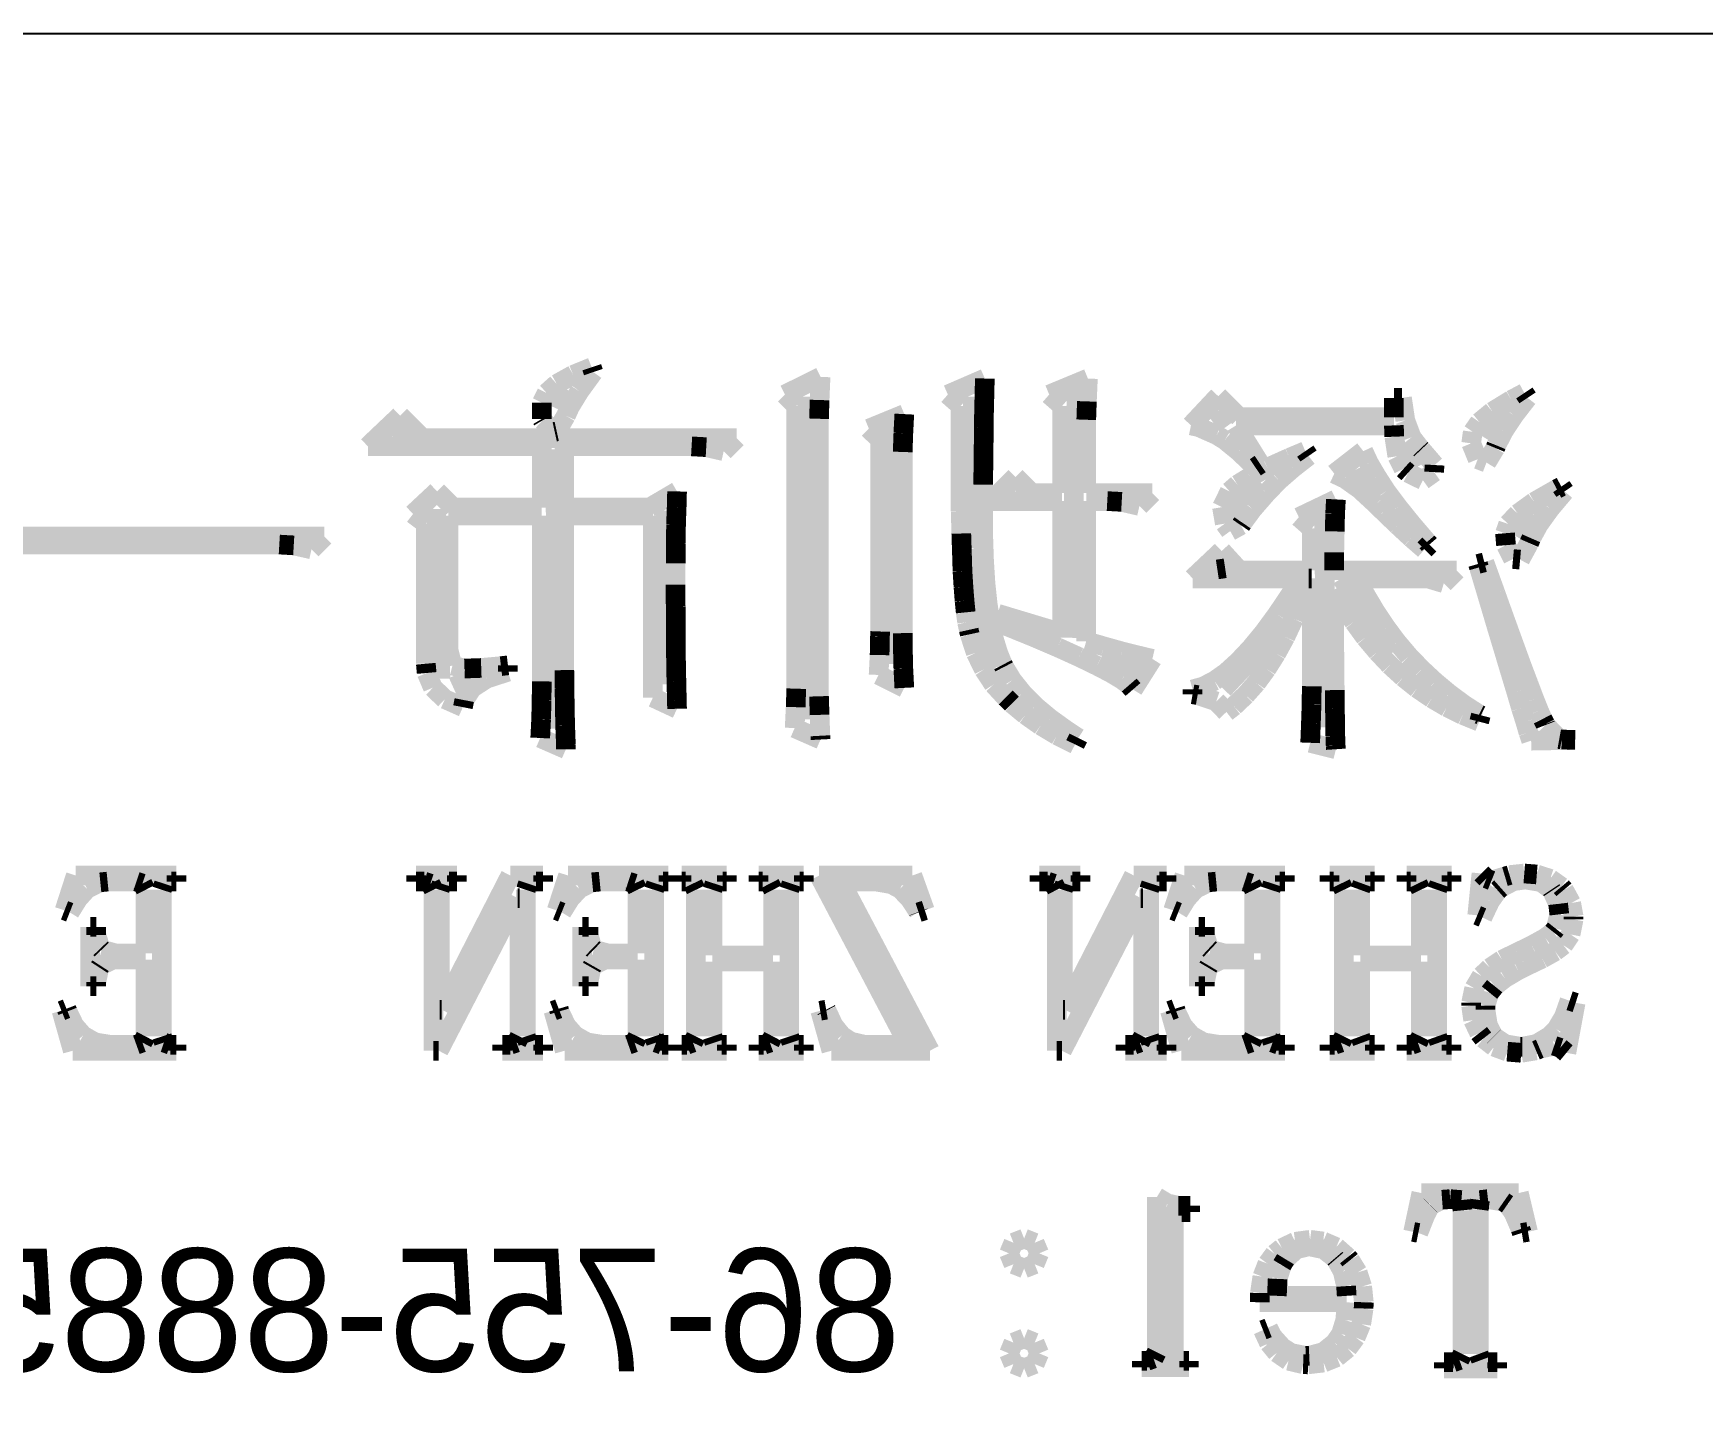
# Model space of a CAD drawing. Extents: x -61 to 349, y -42 to 245.
# Drawn here: x -34.65 to -26.01, y -33.81 to -26.69 of the extents above; entities that cross this region are included whole.
import ezdxf

# ---------------------------------------------------------------- set-up
doc = ezdxf.new("R2010")
doc.units = 0
doc.layers.add('BOARD_GEOMETRY_SILKSCREEN_B', color=1, linetype='CONTINUOUS')

msp = doc.modelspace()

# ---------------------------------------------------------------- linework, layer by layer
at = {"layer": 'BOARD_GEOMETRY_SILKSCREEN_B'}
msp.add_lwpolyline([(-56.11241, -26.68905), (0.197612, -26.68905), (0.197612, -37.189156)], dxfattribs=at)
at = {"layer": 'BOARD_GEOMETRY_SILKSCREEN_B', "const_width": 0.1016}
for points in [[(-31.759144, -28.415996), (-31.855156, -28.455112)], [(-31.822644, -28.539694), (-31.750762, -28.440888)], [(-31.750762, -28.440888), (-31.759144, -28.415996)], [(-31.940246, -28.502356), (-31.99257, -28.549092)], [(-31.855156, -28.455112), (-31.940246, -28.502356)], [(-31.886652, -28.532328), (-31.932372, -28.63342)], [(-30.575758, -28.465526), (-30.760162, -28.55722)], [(-30.580838, -28.585414), (-30.575758, -28.465526)], [(-29.726382, -28.474162), (-29.917644, -28.55722)], [(-29.72816, -28.55341), (-29.726382, -28.474162)], [(-29.193236, -28.474162), (-29.393388, -28.55722)], [(-29.19857, -28.592526), (-29.193236, -28.474162)], [(-31.99257, -28.549092), (-32.017462, -28.59913)], [(-32.017462, -28.59913), (-32.017462, -28.683458)], [(-31.892748, -28.666694), (-31.871666, -28.619958)], [(-31.871666, -28.619958), (-31.822644, -28.539694)], [(-30.760162, -28.55722), (-30.701488, -28.615894)], [(-30.701488, -28.615894), (-30.701488, -30.078426)], [(-30.64637, -28.568396), (-30.626558, -30.236414)], [(-30.583886, -28.682442), (-30.580838, -28.585414)], [(-29.917644, -28.55722), (-29.85135, -28.615894)], [(-29.85135, -28.615894), (-29.852366, -28.762706)], [(-29.78785, -28.568396), (-29.810456, -29.350208)], [(-29.730446, -28.637738), (-29.72816, -28.55341)], [(-29.393388, -28.55722), (-29.326586, -28.615894)], [(-29.326586, -28.615894), (-29.326586, -29.06649)], [(-29.251148, -28.541218), (-29.286454, -29.815028)], [(-29.201872, -28.687522), (-29.19857, -28.592526)], [(-28.518866, -28.565856), (-28.660344, -28.716732)], [(-28.410662, -28.674822), (-28.518866, -28.565856)], [(-27.61107, -28.574238), (-27.61107, -28.674822)], [(-27.56916, -28.574238), (-27.61107, -28.574238)], [(-27.551888, -28.690824), (-27.56916, -28.574238)], [(-27.003248, -28.584652), (-27.102054, -28.645104)], [(-26.936446, -28.549092), (-27.003248, -28.584652)], [(-26.989786, -28.664662), (-26.919682, -28.574238)], [(-26.919682, -28.574238), (-26.936446, -28.549092)], [(-32.750252, -28.666694), (-32.916876, -28.824936)], [(-32.633666, -28.783026), (-32.750252, -28.666694)], [(-32.017462, -28.683458), (-32.013144, -28.690824)], [(-32.013144, -28.690824), (-31.95066, -28.750006)], [(-31.940246, -28.74772), (-31.892748, -28.666694)], [(-30.583886, -30.117796), (-30.583886, -28.682442)], [(-30.142688, -28.658312), (-30.326076, -28.733496)], [(-30.147768, -28.757118), (-30.142688, -28.658312)], [(-29.731462, -28.72613), (-29.730446, -28.637738)], [(-29.201872, -29.06649), (-29.201872, -28.687522)], [(-28.523946, -28.644596), (-28.47086, -28.71851)], [(-27.61107, -28.674822), (-28.410662, -28.674822)], [(-27.519376, -28.7782), (-27.551888, -28.690824)], [(-27.168348, -28.699714), (-27.203146, -28.750006)], [(-27.102054, -28.645104), (-27.168348, -28.699714)], [(-27.061668, -28.667456), (-27.13355, -28.785312)], [(-27.043888, -28.746958), (-26.989786, -28.664662)], [(-32.69996, -28.770834), (-32.785558, -28.761436)], [(-31.00959, -28.783026), (-32.633666, -28.783026)], [(-31.95066, -28.750006), (-31.940246, -28.74772)], [(-31.076646, -28.849828), (-31.00959, -28.783026)], [(-30.326076, -28.733496), (-30.267656, -28.791662)], [(-30.267656, -28.791662), (-30.267656, -29.782516)], [(-30.221174, -28.732226), (-30.204156, -29.95041)], [(-30.15107, -28.854146), (-30.147768, -28.757118)], [(-29.852366, -28.762706), (-29.852366, -29.040328)], [(-29.732478, -28.819856), (-29.731462, -28.72613)], [(-28.660344, -28.716732), (-28.620974, -28.725114)], [(-28.620974, -28.725114), (-28.527248, -28.766516)], [(-28.527248, -28.766516), (-28.485338, -28.792424)], [(-28.485338, -28.792424), (-28.413456, -28.851098)], [(-28.427172, -28.716732), (-27.61107, -28.716732)], [(-28.302458, -28.91663), (-28.427172, -28.716732)], [(-27.61107, -28.716732), (-27.608784, -28.775152)], [(-27.608784, -28.775152), (-27.59329, -28.87599)], [(-27.473656, -28.837128), (-27.519376, -28.7782)], [(-27.203146, -28.750006), (-27.211274, -28.809442)], [(-27.080972, -28.819856), (-27.043888, -28.746958)], [(-32.916876, -28.824936), (-32.017462, -28.824936)], [(-32.017462, -28.824936), (-32.017462, -29.14142)], [(-31.952184, -28.84043), (-31.923736, -30.284928)], [(-31.900876, -29.14142), (-31.900876, -28.824936)], [(-31.900876, -28.824936), (-31.242762, -28.824936)], [(-31.242762, -28.824936), (-31.16707, -28.829254)], [(-31.16707, -28.829254), (-31.076646, -28.849828)], [(-30.15107, -29.791152), (-30.15107, -28.854146)], [(-29.733748, -28.918662), (-29.732478, -28.819856)], [(-28.413456, -28.851098), (-28.32735, -28.933394)], [(-28.069286, -28.849828), (-28.151074, -28.884118)], [(-28.132786, -28.937458), (-28.052268, -28.87472)], [(-28.052268, -28.87472), (-28.069286, -28.849828)], [(-27.769058, -28.849828), (-27.919172, -28.966414)], [(-27.739848, -28.912312), (-27.769058, -28.849828)], [(-27.59329, -28.87599), (-27.561286, -28.941522)], [(-27.54249, -28.808426), (-27.473148, -28.921456)], [(-27.469338, -28.8417), (-27.473656, -28.837128)], [(-27.400758, -28.92171), (-27.469338, -28.8417)], [(-27.211274, -28.809442), (-27.177746, -28.891738)], [(-27.13228, -28.90901), (-27.08656, -28.833318)], [(-27.08656, -28.833318), (-27.080972, -28.819856)], [(-29.734764, -29.022802), (-29.733748, -28.918662)], [(-28.264866, -28.935426), (-28.354274, -28.982162)], [(-28.32735, -28.933394), (-28.302458, -28.91663)], [(-28.151074, -28.884118), (-28.264866, -28.935426)], [(-28.205684, -29.000958), (-28.132786, -28.937458)], [(-27.919172, -28.966414), (-27.864054, -28.992322)], [(-27.793188, -28.937712), (-27.738578, -29.040328)], [(-27.699462, -28.981146), (-27.739848, -28.912312)], [(-27.561286, -28.941522), (-27.538172, -28.96235)], [(-27.538172, -28.96235), (-27.460956, -28.999942)], [(-27.460956, -28.999942), (-27.40279, -28.958286)], [(-27.40279, -28.958286), (-27.400758, -28.92171)], [(-27.177746, -28.891738), (-27.13228, -28.90901)], [(-29.852366, -29.040328), (-29.85135, -29.16301)], [(-29.734764, -29.283152), (-29.734764, -29.022802)], [(-29.567886, -28.982924), (-29.692854, -29.108146)], [(-29.484574, -29.06649), (-29.567886, -28.982924)], [(-28.42006, -29.022802), (-28.460446, -29.058108)], [(-28.308046, -29.003498), (-28.433776, -29.122116), (-28.456382, -29.18841)], [(-28.354274, -28.982162), (-28.42006, -29.022802)], [(-28.269184, -29.06649), (-28.205684, -29.000958)], [(-27.864054, -28.992322), (-27.787854, -29.046424)], [(-27.787854, -29.046424), (-27.702764, -29.12491)], [(-27.65044, -29.057092), (-27.699462, -28.981146)], [(-26.76906, -29.045662), (-26.885646, -29.11221)], [(-26.745184, -29.033216), (-26.76906, -29.045662)], [(-26.728166, -29.058108), (-26.745184, -29.033216)], [(-32.558736, -29.058108), (-32.68345, -29.174694)], [(-32.475678, -29.14142), (-32.558736, -29.058108)], [(-31.317946, -29.058108), (-31.459678, -29.14142)], [(-31.32328, -29.228796), (-31.319978, -29.139388)], [(-31.319978, -29.139388), (-31.317946, -29.058108)], [(-29.692854, -29.108146), (-29.326586, -29.108146)], [(-29.326586, -29.06649), (-29.484574, -29.06649)], [(-29.326586, -29.108146), (-29.326586, -29.791152)], [(-28.859988, -29.06649), (-29.201872, -29.06649)], [(-29.201872, -29.832808), (-29.201872, -29.108146)], [(-29.201872, -29.108146), (-29.09316, -29.108146)], [(-29.09316, -29.108146), (-29.018484, -29.11221)], [(-29.018484, -29.11221), (-28.92679, -29.133292)], [(-28.92679, -29.133292), (-28.859988, -29.06649)], [(-28.460446, -29.058108), (-28.50007, -29.139388)], [(-28.50007, -29.139388), (-28.485338, -29.224732)], [(-28.341574, -29.149802), (-28.269184, -29.06649)], [(-27.91079, -29.09951), (-28.10256, -29.191458)], [(-27.914854, -29.173424), (-27.91079, -29.09951)], [(-27.702764, -29.12491), (-27.664156, -29.16301)], [(-27.589988, -29.138118), (-27.65044, -29.057092)], [(-27.519376, -29.225748), (-27.589988, -29.138118)], [(-26.885646, -29.11221), (-26.969974, -29.173424)], [(-26.80335, -29.147516), (-26.728166, -29.058108)], [(-32.68345, -29.174694), (-32.617156, -29.224732)], [(-32.617156, -29.224732), (-32.617156, -29.949394)], [(-32.56407, -29.14904), (-32.541464, -30.027118)], [(-32.50057, -29.182822), (-32.017462, -29.182822)], [(-32.50057, -29.87421), (-32.50057, -29.182822)], [(-32.017462, -29.14142), (-32.475678, -29.14142)], [(-32.017462, -29.182822), (-32.017462, -30.040834)], [(-31.459678, -29.14142), (-31.900876, -29.14142)], [(-31.900876, -29.982414), (-31.900876, -29.182822)], [(-31.900876, -29.182822), (-31.44266, -29.182822)], [(-31.44266, -29.182822), (-31.44266, -30.124146)], [(-31.377382, -29.157422), (-31.374588, -30.055312)], [(-29.85135, -29.16301), (-29.848048, -29.275786)], [(-28.485338, -29.224732), (-28.457144, -29.26334)], [(-28.40228, -29.233114), (-28.393644, -29.220414)], [(-28.393644, -29.220414), (-28.341574, -29.149802)], [(-28.10256, -29.191458), (-28.035758, -29.249624)], [(-27.972258, -29.180536), (-27.960574, -30.277562)], [(-27.916886, -29.265118), (-27.914854, -29.173424)], [(-27.664156, -29.16301), (-27.591258, -29.233114)], [(-27.439366, -29.31922), (-27.519376, -29.225748)], [(-27.019758, -29.22651), (-27.036268, -29.274516)], [(-26.969974, -29.173424), (-27.019758, -29.22651)], [(-26.89098, -29.178758), (-26.960068, -29.301186)], [(-26.86177, -29.228796), (-26.80335, -29.147516)], [(-33.141666, -29.291026), (-34.782252, -29.291026)], [(-33.208468, -29.357828), (-33.141666, -29.291026)], [(-31.324042, -29.325316), (-31.32328, -29.228796)], [(-29.848048, -29.275786), (-29.844746, -29.37891)], [(-29.730446, -29.4132), (-29.734764, -29.283152)], [(-28.457144, -29.26334), (-28.40228, -29.233114)], [(-28.035758, -29.249624), (-28.035758, -29.466286)], [(-27.919172, -29.37256), (-27.916886, -29.265118)], [(-27.591258, -29.233114), (-27.520646, -29.298646)], [(-27.520646, -29.298646), (-27.452574, -29.357828)], [(-27.036268, -29.274516), (-27.031188, -29.336238)], [(-26.911554, -29.324808), (-26.900886, -29.300424)], [(-26.900886, -29.300424), (-26.86177, -29.228796)], [(-35.065462, -29.332936), (-33.374838, -29.332936)], [(-33.374838, -29.332936), (-33.300162, -29.337254)], [(-33.300162, -29.337254), (-33.208468, -29.357828)], [(-31.325058, -29.42971), (-31.324042, -29.325316)], [(-29.844746, -29.37891), (-29.841952, -29.47035)], [(-29.793946, -29.355796), (-29.671772, -29.956252)], [(-28.501848, -29.36621), (-28.651962, -29.507942)], [(-28.410662, -29.466286), (-28.501848, -29.36621)], [(-27.919172, -29.466286), (-27.919172, -29.37256)], [(-27.452574, -29.357828), (-27.427682, -29.332936)], [(-27.427682, -29.332936), (-27.439366, -29.31922)], [(-27.031188, -29.336238), (-26.994866, -29.407612)], [(-26.95829, -29.410914), (-26.911554, -29.324808)], [(-31.326074, -29.541216), (-31.325058, -29.42971)], [(-29.841952, -29.47035), (-29.836872, -29.55163)], [(-29.72308, -29.531818), (-29.730446, -29.4132)], [(-28.48356, -29.455618), (-28.523946, -29.461714)], [(-28.035758, -29.466286), (-28.410662, -29.466286)], [(-27.286458, -29.466286), (-27.919172, -29.466286)], [(-27.352752, -29.532834), (-27.286458, -29.466286)], [(-27.142948, -29.425138), (-27.175968, -29.43352)], [(-27.175968, -29.43352), (-27.170888, -29.4513)], [(-27.170888, -29.4513), (-27.124152, -29.608018)], [(-27.085544, -29.584396), (-27.142948, -29.425138)], [(-26.994866, -29.407612), (-26.95829, -29.410914)], [(-31.326074, -29.557726), (-31.326074, -29.541216)], [(-31.325058, -29.653738), (-31.326074, -29.557726)], [(-29.836872, -29.55163), (-29.831284, -29.623512)], [(-29.71165, -29.640022), (-29.72308, -29.531818)], [(-28.651962, -29.507942), (-28.094178, -29.507942)], [(-28.094178, -29.507942), (-28.142184, -29.584904)], [(-28.088844, -29.616146), (-28.052268, -29.507942)], [(-28.052268, -29.507942), (-28.035758, -29.507942)], [(-28.035758, -29.507942), (-28.035758, -30.065726)], [(-27.919172, -29.566108), (-27.872182, -29.648404)], [(-27.919172, -29.855414), (-27.919172, -29.566108)], [(-27.880564, -29.506926), (-27.63266, -29.901134)], [(-27.802586, -29.507942), (-27.436064, -29.507942)], [(-27.75585, -29.596334), (-27.802586, -29.507942)], [(-27.436064, -29.507942), (-27.352752, -29.532834)], [(-31.325058, -29.750512), (-31.325058, -29.653738)], [(-29.831284, -29.623512), (-29.825188, -29.68371)], [(-29.697172, -29.735526), (-29.71165, -29.640022)], [(-28.142184, -29.584904), (-28.214574, -29.693108)], [(-28.128468, -29.717238), (-28.088844, -29.616146)], [(-27.872182, -29.648404), (-27.817064, -29.733748)], [(-27.705558, -29.680662), (-27.75585, -29.596334)], [(-27.124152, -29.608018), (-27.08148, -29.752036)], [(-27.03449, -29.727144), (-27.085544, -29.584396)], [(-29.825188, -29.68371), (-29.818076, -29.73451)], [(-29.818076, -29.73451), (-29.80944, -29.774388)], [(-29.679646, -29.820108), (-29.697172, -29.735526)], [(-29.65958, -29.690822), (-29.667962, -29.732732)], [(-29.667962, -29.732732), (-29.62656, -29.749496)], [(-29.326586, -29.791152), (-29.65958, -29.690822)], [(-28.214574, -29.693108), (-28.284678, -29.788612)], [(-28.172156, -29.81071), (-28.128468, -29.717238)], [(-27.817064, -29.733748), (-27.758644, -29.814012)], [(-27.651456, -29.761942), (-27.705558, -29.680662)], [(-26.98877, -29.853128), (-27.03449, -29.727144)], [(-31.324042, -29.847286), (-31.325058, -29.750512)], [(-30.268672, -29.81071), (-30.27045, -29.904436)], [(-30.267656, -29.782516), (-30.268672, -29.81071)], [(-30.150054, -29.877512), (-30.15107, -29.791152)], [(-29.80944, -29.774388), (-29.80436, -29.797248)], [(-29.80436, -29.797248), (-29.773372, -29.893006)], [(-29.657548, -29.893006), (-29.679646, -29.820108)], [(-29.62656, -29.749496), (-29.478478, -29.809694)], [(-29.478478, -29.809694), (-29.349446, -29.864812)], [(-28.197048, -29.766006), (-28.492958, -30.079696)], [(-28.284678, -29.788612), (-28.351988, -29.870146)], [(-28.219146, -29.896816), (-28.172156, -29.81071)], [(-27.758644, -29.814012), (-27.69616, -29.887926)], [(-27.59456, -29.837888), (-27.651456, -29.761942)], [(-27.08148, -29.752036), (-27.042872, -29.880052)], [(-32.479488, -29.958792), (-32.50057, -29.87421)], [(-31.32328, -29.944822), (-31.324042, -29.847286)], [(-30.27045, -29.904436), (-30.275784, -30.00756)], [(-30.147768, -29.975302), (-30.150054, -29.877512)], [(-29.773372, -29.893006), (-29.731462, -29.979112)], [(-29.632656, -29.95422), (-29.657548, -29.893006)], [(-29.349446, -29.864812), (-29.238956, -29.91485)], [(-29.238956, -29.91485), (-29.146246, -29.959808)], [(-29.110178, -29.859732), (-29.201872, -29.832808)], [(-29.016452, -29.885894), (-29.110178, -29.859732)], [(-28.921456, -29.909516), (-29.016452, -29.885894)], [(-28.859988, -29.924248), (-28.921456, -29.909516)], [(-28.351988, -29.870146), (-28.416758, -29.938726)], [(-28.269184, -29.976318), (-28.219146, -29.896816)], [(-27.918156, -29.97835), (-27.919172, -29.855414)], [(-27.69616, -29.887926), (-27.631644, -29.956506)], [(-27.532838, -29.910786), (-27.59456, -29.837888)], [(-27.46756, -29.97835), (-27.532838, -29.910786)], [(-27.042872, -29.880052), (-27.008582, -29.994606)], [(-26.949146, -29.962348), (-26.98877, -29.853128)], [(-32.617156, -29.949394), (-32.612838, -29.997146)], [(-32.612838, -29.997146), (-32.58058, -30.073092)], [(-32.417258, -29.974286), (-32.479488, -29.958792)], [(-32.330644, -29.971238), (-32.417258, -29.974286)], [(-32.228536, -29.96184), (-32.330644, -29.971238)], [(-32.30245, -30.026356), (-32.192468, -29.990796)], [(-32.192468, -29.957522), (-32.228536, -29.96184)], [(-32.192468, -29.990796), (-32.192468, -29.957522)], [(-31.89986, -30.075124), (-31.900876, -29.982414)], [(-31.321248, -30.042612), (-31.32328, -29.944822)], [(-30.142688, -30.074108), (-30.147768, -29.975302)], [(-29.731462, -29.979112), (-29.680662, -30.056328)], [(-29.62656, -29.965904), (-29.632656, -29.95422)], [(-29.58465, -30.034738), (-29.62656, -29.965904)], [(-29.146246, -29.959808), (-29.072586, -29.998162)], [(-28.94457, -29.985716), (-29.125672, -29.91993)], [(-29.072586, -29.998162), (-29.017468, -30.031436)], [(-28.960064, -30.08249), (-28.859988, -29.924248)], [(-28.478988, -29.995114), (-28.53944, -30.037786)], [(-28.416758, -29.938726), (-28.478988, -29.995114)], [(-28.321762, -30.0482), (-28.269184, -29.976318)], [(-27.916886, -30.085792), (-27.918156, -29.97835)], [(-27.631644, -29.956506), (-27.563064, -30.01899)], [(-27.398472, -30.042612), (-27.46756, -29.97835)], [(-27.008582, -29.994606), (-26.978356, -30.094428)], [(-26.91384, -30.055058), (-26.949146, -29.962348)], [(-32.58058, -30.073092), (-32.51835, -30.132528)], [(-32.363156, -30.018736), (-32.476186, -30.06979)], [(-32.418274, -30.137608), (-32.377888, -30.075124)], [(-32.377888, -30.075124), (-32.30245, -30.026356)], [(-32.017462, -30.040834), (-32.018478, -30.138624)], [(-31.89859, -30.170628), (-31.89986, -30.075124)], [(-31.318962, -30.14091), (-31.321248, -30.042612)], [(-30.701488, -30.078426), (-30.704536, -30.17393)], [(-30.275784, -30.00756), (-30.142688, -30.074108)], [(-29.680662, -30.056328), (-29.618178, -30.124146)], [(-29.531564, -30.101286), (-29.58465, -30.034738)], [(-29.017468, -30.031436), (-28.979876, -30.05963)], [(-28.979876, -30.05963), (-28.960064, -30.08249)], [(-28.596844, -30.066996), (-28.651962, -30.08249)], [(-28.651962, -30.08249), (-28.651962, -30.107128)], [(-28.53944, -30.037786), (-28.596844, -30.066996)], [(-28.37815, -30.1117), (-28.321762, -30.0482)], [(-28.035758, -30.065726), (-28.036774, -30.159706)], [(-27.91587, -30.17901), (-27.916886, -30.085792)], [(-27.563064, -30.01899), (-27.491182, -30.076394)], [(-27.491182, -30.076394), (-27.415236, -30.12821)], [(-27.325574, -30.103318), (-27.398472, -30.042612)], [(-26.884884, -30.13202), (-26.91384, -30.055058)], [(-32.51835, -30.132528), (-32.425386, -30.17393)], [(-32.425386, -30.17393), (-32.418274, -30.137608)], [(-32.018478, -30.138624), (-32.020764, -30.235652)], [(-31.896558, -30.269942), (-31.89859, -30.170628)], [(-31.44266, -30.124146), (-31.317946, -30.182312)], [(-31.317946, -30.182312), (-31.318962, -30.14091)], [(-30.704536, -30.17393), (-30.70987, -30.282388)], [(-30.580838, -30.213808), (-30.583886, -30.117796)], [(-29.618178, -30.124146), (-29.586682, -30.155388)], [(-29.586682, -30.155388), (-29.51607, -30.213808)], [(-29.466286, -30.167834), (-29.531564, -30.101286)], [(-29.38907, -30.23235), (-29.466286, -30.167834)], [(-28.651962, -30.107128), (-28.626054, -30.1117)], [(-28.626054, -30.1117), (-28.52928, -30.143958)], [(-28.52928, -30.143958), (-28.476956, -30.198822)], [(-28.476956, -30.198822), (-28.438348, -30.16885)], [(-28.438348, -30.16885), (-28.37815, -30.1117)], [(-28.036774, -30.159706), (-28.040076, -30.257496)], [(-27.415236, -30.12821), (-27.337258, -30.17393)], [(-27.337258, -30.17393), (-27.254962, -30.214316)], [(-27.249882, -30.159706), (-27.325574, -30.103318)], [(-27.169872, -30.211522), (-27.249882, -30.159706)], [(-26.978356, -30.094428), (-26.953464, -30.179518)], [(-26.860754, -30.192218), (-26.884884, -30.13202)], [(-32.020764, -30.235652), (-32.02559, -30.333442)], [(-30.576774, -30.322012), (-30.580838, -30.213808)], [(-29.51607, -30.213808), (-29.437838, -30.268926)], [(-29.300678, -30.29585), (-29.38907, -30.23235)], [(-28.040076, -30.257496), (-28.043886, -30.358334)], [(-27.914854, -30.258512), (-27.91587, -30.17901)], [(-27.913838, -30.323028), (-27.914854, -30.258512)], [(-27.254962, -30.214316), (-27.169872, -30.249114)], [(-27.161236, -30.21584), (-27.169872, -30.211522)], [(-27.169872, -30.249114), (-27.161236, -30.21584)], [(-26.953464, -30.179518), (-26.931366, -30.249622)], [(-26.931366, -30.249622), (-26.914856, -30.30601)], [(-26.841958, -30.235144), (-26.860754, -30.192218)], [(-26.828242, -30.261814), (-26.841958, -30.235144)], [(-26.826464, -30.266386), (-26.828242, -30.261814)], [(-32.02559, -30.333442), (-31.892748, -30.391608)], [(-31.892748, -30.370526), (-31.896558, -30.269942)], [(-30.70987, -30.282388), (-30.575758, -30.341316)], [(-30.575758, -30.341316), (-30.576774, -30.322012)], [(-29.437838, -30.268926), (-29.352748, -30.319726)], [(-29.352748, -30.319726), (-29.259784, -30.366716)], [(-29.243274, -30.333442), (-29.300678, -30.29585)], [(-29.259784, -30.366716), (-29.243274, -30.333442)], [(-27.91206, -30.372812), (-27.913838, -30.323028)], [(-26.914856, -30.30601), (-26.90114, -30.347412)], [(-26.90114, -30.347412), (-26.673556, -30.343348)], [(-26.755852, -30.33903), (-26.826464, -30.266386)], [(-26.743152, -30.341316), (-26.755852, -30.33903)], [(-26.673556, -30.343348), (-26.743152, -30.341316)], [(-31.892748, -30.391608), (-31.892748, -30.370526)], [(-28.043886, -30.358334), (-27.91079, -30.391608)], [(-27.91079, -30.391608), (-27.91206, -30.372812)], [(-27.158188, -31.034228), (-27.180032, -31.250636)], [(-27.13228, -31.060136), (-27.158188, -31.034228)], [(-26.9367, -31.034228), (-27.012646, -31.04261)], [(-26.87193, -31.039308), (-26.9367, -31.034228)], [(-26.802334, -31.061914), (-26.87193, -31.039308)], [(-34.427414, -31.044642), (-34.48558, -31.224728)], [(-33.907222, -31.044642), (-34.427414, -31.044642)], [(-34.415222, -31.16453), (-34.368994, -31.113222)], [(-34.368994, -31.113222), (-34.300414, -31.079948)], [(-34.300414, -31.079948), (-34.262822, -31.076138)], [(-34.262822, -31.076138), (-34.113978, -31.076138)], [(-34.113978, -31.076138), (-34.082736, -31.086552)], [(-34.082736, -31.086552), (-34.066226, -31.118556)], [(-34.066226, -31.118556), (-34.066226, -31.44774)], [(-33.981898, -31.118556), (-33.971484, -31.086552)], [(-33.981898, -31.877254), (-33.981898, -31.118556)], [(-33.971484, -31.086552), (-33.933892, -31.076138)], [(-33.933892, -31.076138), (-33.907222, -31.076138)], [(-33.907222, -31.076138), (-33.907222, -31.044642)], [(-32.45612, -31.044642), (-32.667194, -31.044642)], [(-32.667194, -31.044642), (-32.667194, -31.076138)], [(-32.667194, -31.076138), (-32.625538, -31.076138)], [(-32.625538, -31.076138), (-32.59328, -31.086552)], [(-32.59328, -31.086552), (-32.577532, -31.118556)], [(-32.577532, -31.118556), (-32.577532, -31.950914)], [(-32.545528, -31.118556), (-32.535114, -31.086552)], [(-32.545528, -31.738824), (-32.545528, -31.118556)], [(-32.180022, -31.044642), (-32.535114, -31.738824)], [(-32.535114, -31.086552), (-32.497522, -31.076138)], [(-32.497522, -31.076138), (-32.45612, -31.076138)], [(-32.45612, -31.076138), (-32.45612, -31.044642)], [(-32.010604, -31.044642), (-32.180022, -31.044642)], [(-32.100012, -31.118556), (-32.089344, -31.086552)], [(-32.100012, -31.877254), (-32.100012, -31.118556)], [(-32.089344, -31.086552), (-32.046926, -31.076138)], [(-32.046926, -31.076138), (-32.010604, -31.076138)], [(-32.010604, -31.076138), (-32.010604, -31.044642)], [(-31.88208, -31.044642), (-31.9405, -31.224728)], [(-31.362904, -31.044642), (-31.88208, -31.044642)], [(-31.870904, -31.16453), (-31.823914, -31.113222)], [(-31.823914, -31.113222), (-31.756604, -31.079948)], [(-31.756604, -31.079948), (-31.717742, -31.076138)], [(-31.717742, -31.076138), (-31.569914, -31.076138)], [(-31.569914, -31.076138), (-31.53791, -31.086552)], [(-31.53791, -31.086552), (-31.522416, -31.118556)], [(-31.522416, -31.118556), (-31.522416, -31.44774)], [(-31.436818, -31.118556), (-31.426404, -31.086552)], [(-31.436818, -31.877254), (-31.436818, -31.118556)], [(-31.426404, -31.086552), (-31.389828, -31.076138)], [(-31.389828, -31.076138), (-31.362904, -31.076138)], [(-31.362904, -31.076138), (-31.362904, -31.044642)], [(-31.060898, -31.044642), (-31.294324, -31.044642)], [(-31.294324, -31.044642), (-31.294324, -31.076138)], [(-31.294324, -31.076138), (-31.273242, -31.076138)], [(-31.273242, -31.076138), (-31.235904, -31.086552)], [(-31.235904, -31.086552), (-31.22041, -31.118556)], [(-31.22041, -31.118556), (-31.22041, -31.877254)], [(-31.134812, -31.118556), (-31.124398, -31.086552)], [(-31.134812, -31.458154), (-31.134812, -31.118556)], [(-31.124398, -31.086552), (-31.081726, -31.076138)], [(-31.081726, -31.076138), (-31.060898, -31.076138)], [(-31.060898, -31.076138), (-31.060898, -31.044642)], [(-30.896306, -31.044642), (-30.896306, -31.076138)], [(-30.663134, -31.044642), (-30.896306, -31.044642)], [(-30.896306, -31.076138), (-30.874716, -31.076138)], [(-30.874716, -31.076138), (-30.83814, -31.086552)], [(-30.83814, -31.086552), (-30.82163, -31.118556)], [(-30.82163, -31.118556), (-30.82163, -31.458154)], [(-30.737302, -31.118556), (-30.726634, -31.086552)], [(-30.737302, -31.877254), (-30.737302, -31.118556)], [(-30.726634, -31.086552), (-30.684216, -31.076138)], [(-30.684216, -31.076138), (-30.663134, -31.076138)], [(-30.663134, -31.076138), (-30.663134, -31.044642)], [(-30.101032, -31.044642), (-30.583124, -31.044642)], [(-30.583124, -31.044642), (-30.122114, -31.919926)], [(-30.471618, -31.076138), (-30.286706, -31.076138)], [(-30.010608, -31.950914), (-30.471618, -31.076138)], [(-30.286706, -31.076138), (-30.210506, -31.089346)], [(-30.210506, -31.089346), (-30.164532, -31.113222)], [(-30.164532, -31.113222), (-30.114748, -31.16453)], [(-30.036516, -31.224728), (-30.101032, -31.044642)], [(-29.444188, -31.044642), (-29.444188, -31.076138)], [(-29.231844, -31.044642), (-29.444188, -31.044642)], [(-29.444188, -31.076138), (-29.401516, -31.076138)], [(-29.401516, -31.076138), (-29.370528, -31.086552)], [(-29.370528, -31.086552), (-29.354018, -31.118556)], [(-29.354018, -31.118556), (-29.354018, -31.950914)], [(-29.322522, -31.118556), (-29.312108, -31.086552)], [(-29.322522, -31.738824), (-29.322522, -31.118556)], [(-28.956, -31.044642), (-29.312108, -31.738824)], [(-29.312108, -31.086552), (-29.274516, -31.076138)], [(-29.274516, -31.076138), (-29.231844, -31.076138)], [(-29.231844, -31.076138), (-29.231844, -31.044642)], [(-28.786328, -31.044642), (-28.956, -31.044642)], [(-28.877006, -31.118556), (-28.866592, -31.086552)], [(-28.877006, -31.877254), (-28.877006, -31.118556)], [(-28.866592, -31.086552), (-28.82392, -31.076138)], [(-28.82392, -31.076138), (-28.786328, -31.076138)], [(-28.786328, -31.076138), (-28.786328, -31.044642)], [(-28.694126, -31.044642), (-28.752546, -31.224728)], [(-28.174696, -31.044642), (-28.694126, -31.044642)], [(-28.682696, -31.16453), (-28.636214, -31.113222)], [(-28.636214, -31.113222), (-28.568396, -31.079948)], [(-28.568396, -31.079948), (-28.529788, -31.076138)], [(-28.529788, -31.076138), (-28.382214, -31.076138)], [(-28.382214, -31.076138), (-28.349702, -31.086552)], [(-28.349702, -31.086552), (-28.334208, -31.118556)], [(-28.334208, -31.118556), (-28.334208, -31.44774)], [(-28.24861, -31.118556), (-28.238196, -31.086552)], [(-28.24861, -31.877254), (-28.24861, -31.118556)], [(-28.238196, -31.086552), (-28.202128, -31.076138)], [(-28.202128, -31.076138), (-28.174696, -31.076138)], [(-28.174696, -31.076138), (-28.174696, -31.044642)], [(-27.943302, -31.044642), (-27.943302, -31.076138)], [(-27.71013, -31.044642), (-27.943302, -31.044642)], [(-27.943302, -31.076138), (-27.922728, -31.076138)], [(-27.922728, -31.076138), (-27.884882, -31.086552)], [(-27.884882, -31.086552), (-27.869388, -31.118556)], [(-27.869388, -31.118556), (-27.869388, -31.877254)], [(-27.785314, -31.118556), (-27.77363, -31.086552)], [(-27.785314, -31.458154), (-27.785314, -31.118556)], [(-27.77363, -31.086552), (-27.732228, -31.076138)], [(-27.732228, -31.076138), (-27.71013, -31.076138)], [(-27.71013, -31.076138), (-27.71013, -31.044642)], [(-27.545538, -31.044642), (-27.545538, -31.076138)], [(-27.31262, -31.044642), (-27.545538, -31.044642)], [(-27.545538, -31.076138), (-27.52471, -31.076138)], [(-27.52471, -31.076138), (-27.487118, -31.086552)], [(-27.487118, -31.086552), (-27.471624, -31.118556)], [(-27.471624, -31.118556), (-27.471624, -31.458154)], [(-27.387296, -31.118556), (-27.37612, -31.086552)], [(-27.387296, -31.877254), (-27.387296, -31.118556)], [(-27.37612, -31.086552), (-27.33421, -31.076138)], [(-27.33421, -31.076138), (-27.31262, -31.076138)], [(-27.31262, -31.076138), (-27.31262, -31.044642)], [(-27.106118, -31.07055), (-27.13228, -31.060136)], [(-27.113484, -31.177738), (-27.074114, -31.121858)], [(-27.036522, -31.049722), (-27.106118, -31.07055)], [(-27.074114, -31.121858), (-27.05862, -31.108142)], [(-27.05862, -31.108142), (-26.992834, -31.073852)], [(-27.012646, -31.04261), (-27.036522, -31.049722)], [(-26.992834, -31.073852), (-26.930604, -31.065216)], [(-26.930604, -31.065216), (-26.849324, -31.078932)], [(-26.849324, -31.078932), (-26.797, -31.11754)], [(-26.74493, -31.102808), (-26.802334, -31.061914)], [(-26.797, -31.11754), (-26.792936, -31.123636)], [(-26.792936, -31.123636), (-26.761694, -31.191454)], [(-26.731722, -31.118556), (-26.74493, -31.102808)], [(-26.69413, -31.187136), (-26.731722, -31.118556)], [(-34.45891, -31.235142), (-34.415222, -31.16453)], [(-32.550608, -31.950914), (-32.14243, -31.161228)], [(-32.14243, -31.161228), (-32.132016, -31.161228)], [(-32.132016, -31.161228), (-32.132016, -31.877254)], [(-31.914592, -31.235142), (-31.870904, -31.16453)], [(-30.114748, -31.16453), (-30.06979, -31.23311)], [(-29.327602, -31.950914), (-28.919678, -31.161228)], [(-28.919678, -31.161228), (-28.908248, -31.161228)], [(-28.908248, -31.161228), (-28.908248, -31.877254)], [(-28.726384, -31.235142), (-28.682696, -31.16453)], [(-27.153108, -31.261812), (-27.113484, -31.177738)], [(-26.761694, -31.191454), (-26.755344, -31.245556)], [(-26.68143, -31.25724), (-26.69413, -31.187136)], [(-34.48558, -31.224728), (-34.45891, -31.235142)], [(-31.9405, -31.224728), (-31.914592, -31.235142)], [(-30.06979, -31.23311), (-30.069028, -31.235142)], [(-30.069028, -31.235142), (-30.036516, -31.224728)], [(-28.752546, -31.224728), (-28.726384, -31.235142)], [(-27.180032, -31.250636), (-27.153108, -31.261812)], [(-26.755344, -31.245556), (-26.77414, -31.319216)], [(-26.697178, -31.349442), (-26.68143, -31.27121)], [(-26.68143, -31.27121), (-26.68143, -31.25724)], [(-34.321242, -31.310326), (-34.352484, -31.310326)], [(-34.352484, -31.310326), (-34.352484, -31.617158)], [(-34.321242, -31.351728), (-34.321242, -31.310326)], [(-34.299398, -31.421324), (-34.321242, -31.351728)], [(-31.775908, -31.310326), (-31.80842, -31.310326)], [(-31.80842, -31.310326), (-31.80842, -31.617158)], [(-31.775908, -31.351728), (-31.775908, -31.310326)], [(-31.75508, -31.421324), (-31.775908, -31.351728)], [(-28.588208, -31.310326), (-28.620212, -31.310326)], [(-28.620212, -31.310326), (-28.620212, -31.617158)], [(-28.588208, -31.351728), (-28.588208, -31.310326)], [(-28.567126, -31.421324), (-28.588208, -31.351728)], [(-26.828242, -31.367222), (-26.898092, -31.40583)], [(-26.787602, -31.336234), (-26.828242, -31.367222)], [(-26.77414, -31.319216), (-26.787602, -31.336234)], [(-26.734516, -31.404814), (-26.697178, -31.349442)], [(-34.293048, -31.427928), (-34.299398, -31.421324)], [(-34.220404, -31.44774), (-34.293048, -31.427928)], [(-34.066226, -31.44774), (-34.220404, -31.44774)], [(-31.748222, -31.427928), (-31.75508, -31.421324)], [(-31.676086, -31.44774), (-31.748222, -31.427928)], [(-31.522416, -31.44774), (-31.676086, -31.44774)], [(-30.82163, -31.458154), (-31.134812, -31.458154)], [(-28.560014, -31.427928), (-28.567126, -31.421324)], [(-28.488132, -31.44774), (-28.560014, -31.427928)], [(-28.334208, -31.44774), (-28.488132, -31.44774)], [(-27.471624, -31.458154), (-27.785314, -31.458154)], [(-26.973022, -31.442152), (-27.052016, -31.48076)], [(-26.898092, -31.40583), (-26.973022, -31.442152)], [(-26.84399, -31.47441), (-26.777188, -31.437326)], [(-26.777188, -31.437326), (-26.734516, -31.404814)], [(-34.321242, -31.59633), (-34.305494, -31.520638)], [(-34.305494, -31.520638), (-34.299398, -31.51124)], [(-34.299398, -31.51124), (-34.235898, -31.479744)], [(-34.235898, -31.479744), (-34.066226, -31.479744)], [(-34.066226, -31.479744), (-34.066226, -31.877254)], [(-31.775908, -31.59633), (-31.760414, -31.520638)], [(-31.760414, -31.520638), (-31.75508, -31.51124)], [(-31.75508, -31.51124), (-31.69158, -31.479744)], [(-31.69158, -31.479744), (-31.522416, -31.479744)], [(-31.522416, -31.479744), (-31.522416, -31.877254)], [(-31.134812, -31.877254), (-31.134812, -31.490158)], [(-31.134812, -31.490158), (-30.82163, -31.490158)], [(-30.82163, -31.490158), (-30.82163, -31.877254)], [(-28.588208, -31.59633), (-28.572714, -31.520638)], [(-28.572714, -31.520638), (-28.567126, -31.51124)], [(-28.567126, -31.51124), (-28.503626, -31.479744)], [(-28.503626, -31.479744), (-28.334208, -31.479744)], [(-28.334208, -31.479744), (-28.334208, -31.877254)], [(-27.785314, -31.490158), (-27.471624, -31.490158)], [(-27.785314, -31.877254), (-27.785314, -31.490158)], [(-27.471624, -31.490158), (-27.471624, -31.877254)], [(-27.1145, -31.522416), (-27.158188, -31.564326)], [(-27.052016, -31.48076), (-27.1145, -31.522416)], [(-27.037538, -31.575756), (-26.968704, -31.534862)], [(-26.968704, -31.534862), (-26.930604, -31.515812)], [(-26.930604, -31.515812), (-26.84399, -31.47441)], [(-34.352484, -31.617158), (-34.321242, -31.617158)], [(-34.321242, -31.617158), (-34.321242, -31.59633)], [(-31.80842, -31.617158), (-31.775908, -31.617158)], [(-31.775908, -31.617158), (-31.775908, -31.59633)], [(-28.620212, -31.617158), (-28.588208, -31.617158)], [(-28.588208, -31.617158), (-28.588208, -31.59633)], [(-27.19578, -31.627826), (-27.211528, -31.702756)], [(-27.158188, -31.564326), (-27.19578, -31.627826)], [(-27.116532, -31.650432), (-27.089608, -31.617158)], [(-27.089608, -31.617158), (-27.037538, -31.575756)], [(-27.211528, -31.702756), (-27.211528, -31.71825)], [(-27.211528, -31.71825), (-27.201114, -31.792926)], [(-27.137614, -31.71825), (-27.116532, -31.650432)], [(-27.137614, -31.737808), (-27.137614, -31.71825)], [(-26.702512, -31.692342), (-26.732484, -31.776416)], [(-26.719022, -31.961836), (-26.671016, -31.702756)], [(-26.671016, -31.702756), (-26.702512, -31.692342)], [(-34.47542, -31.733744), (-34.501328, -31.744158)], [(-34.501328, -31.744158), (-34.442908, -31.950914)], [(-34.470086, -31.74746), (-34.47542, -31.733744)], [(-34.43478, -31.82112), (-34.470086, -31.74746)], [(-32.535114, -31.738824), (-32.545528, -31.738824)], [(-31.930086, -31.733744), (-31.957518, -31.744158)], [(-31.957518, -31.744158), (-31.898844, -31.950914)], [(-31.926022, -31.74746), (-31.930086, -31.733744)], [(-31.890716, -31.82112), (-31.926022, -31.74746)], [(-30.546802, -31.738824), (-30.57779, -31.744158)], [(-30.57779, -31.744158), (-30.519624, -31.950914)], [(-30.544516, -31.743142), (-30.546802, -31.738824)], [(-30.50921, -31.819342), (-30.544516, -31.743142)], [(-29.312108, -31.738824), (-29.322522, -31.738824)], [(-28.742132, -31.733744), (-28.76931, -31.744158)], [(-28.76931, -31.744158), (-28.71089, -31.950914)], [(-28.737814, -31.74746), (-28.742132, -31.733744)], [(-28.702508, -31.82112), (-28.737814, -31.74746)], [(-27.201114, -31.792926), (-27.169618, -31.859728)], [(-27.124914, -31.818326), (-27.137614, -31.737808)], [(-26.732484, -31.776416), (-26.77033, -31.839916)], [(-34.389822, -31.872428), (-34.43478, -31.82112)], [(-34.327592, -31.907734), (-34.389822, -31.872428)], [(-34.066226, -31.877254), (-34.082736, -31.90875)], [(-33.971484, -31.90875), (-33.981898, -31.877254)], [(-32.132016, -31.877254), (-32.148018, -31.90875)], [(-32.089344, -31.90875), (-32.100012, -31.877254)], [(-31.846012, -31.872428), (-31.890716, -31.82112)], [(-31.783528, -31.907734), (-31.846012, -31.872428)], [(-31.522416, -31.877254), (-31.53791, -31.90875)], [(-31.426404, -31.90875), (-31.436818, -31.877254)], [(-31.22041, -31.877254), (-31.235904, -31.90875)], [(-31.124398, -31.90875), (-31.134812, -31.877254)], [(-30.82163, -31.877254), (-30.83814, -31.90875)], [(-30.726634, -31.90875), (-30.737302, -31.877254)], [(-30.466538, -31.872428), (-30.50921, -31.819342)], [(-30.420818, -31.903416), (-30.466538, -31.872428)], [(-30.350206, -31.919926), (-30.420818, -31.903416)], [(-28.908248, -31.877254), (-28.925012, -31.90875)], [(-28.866592, -31.90875), (-28.877006, -31.877254)], [(-28.657804, -31.872428), (-28.702508, -31.82112)], [(-28.59532, -31.907734), (-28.657804, -31.872428)], [(-28.334208, -31.877254), (-28.349702, -31.90875)], [(-28.238196, -31.90875), (-28.24861, -31.877254)], [(-27.869388, -31.877254), (-27.884882, -31.90875)], [(-27.77363, -31.90875), (-27.785314, -31.877254)], [(-27.471624, -31.877254), (-27.487118, -31.90875)], [(-27.37612, -31.90875), (-27.387296, -31.877254)], [(-27.169618, -31.859728), (-27.148028, -31.887414)], [(-27.148028, -31.887414), (-27.09291, -31.93034)], [(-27.094688, -31.877254), (-27.124914, -31.818326)], [(-27.093926, -31.878016), (-27.094688, -31.877254)], [(-27.035506, -31.917132), (-27.093926, -31.878016)], [(-26.80843, -31.877254), (-26.8732, -31.915862)], [(-26.77033, -31.839916), (-26.80843, -31.877254)], [(-34.442908, -31.950914), (-33.907222, -31.950914)], [(-34.252408, -31.919926), (-34.327592, -31.907734)], [(-34.113978, -31.919926), (-34.252408, -31.919926)], [(-34.082736, -31.90875), (-34.113978, -31.919926)], [(-33.939226, -31.919926), (-33.971484, -31.90875)], [(-33.907222, -31.919926), (-33.939226, -31.919926)], [(-33.907222, -31.950914), (-33.907222, -31.919926)], [(-32.577532, -31.950914), (-32.550608, -31.950914)], [(-32.180022, -31.919926), (-32.221678, -31.919926)], [(-32.221678, -31.919926), (-32.221678, -31.950914)], [(-32.221678, -31.950914), (-32.010604, -31.950914)], [(-32.148018, -31.90875), (-32.180022, -31.919926)], [(-32.052006, -31.919926), (-32.089344, -31.90875)], [(-32.010604, -31.919926), (-32.052006, -31.919926)], [(-32.010604, -31.950914), (-32.010604, -31.919926)], [(-31.898844, -31.950914), (-31.362904, -31.950914)], [(-31.707328, -31.919926), (-31.783528, -31.907734)], [(-31.569914, -31.919926), (-31.707328, -31.919926)], [(-31.53791, -31.90875), (-31.569914, -31.919926)], [(-31.395416, -31.919926), (-31.426404, -31.90875)], [(-31.362904, -31.919926), (-31.395416, -31.919926)], [(-31.362904, -31.950914), (-31.362904, -31.919926)], [(-31.266892, -31.919926), (-31.294324, -31.919926)], [(-31.294324, -31.919926), (-31.294324, -31.950914)], [(-31.294324, -31.950914), (-31.060898, -31.950914)], [(-31.235904, -31.90875), (-31.266892, -31.919926)], [(-31.086806, -31.919926), (-31.124398, -31.90875)], [(-31.060898, -31.919926), (-31.086806, -31.919926)], [(-31.060898, -31.950914), (-31.060898, -31.919926)], [(-30.869382, -31.919926), (-30.896306, -31.919926)], [(-30.896306, -31.919926), (-30.896306, -31.950914)], [(-30.896306, -31.950914), (-30.663134, -31.950914)], [(-30.83814, -31.90875), (-30.869382, -31.919926)], [(-30.689296, -31.919926), (-30.726634, -31.90875)], [(-30.663134, -31.919926), (-30.689296, -31.919926)], [(-30.663134, -31.950914), (-30.663134, -31.919926)], [(-30.519624, -31.950914), (-30.010608, -31.950914)], [(-30.122114, -31.919926), (-30.350206, -31.919926)], [(-29.354018, -31.950914), (-29.327602, -31.950914)], [(-28.956, -31.919926), (-28.998926, -31.919926)], [(-28.998926, -31.919926), (-28.998926, -31.950914)], [(-28.998926, -31.950914), (-28.786328, -31.950914)], [(-28.925012, -31.90875), (-28.956, -31.919926)], [(-28.829, -31.919926), (-28.866592, -31.90875)], [(-28.786328, -31.919926), (-28.829, -31.919926)], [(-28.786328, -31.950914), (-28.786328, -31.919926)], [(-28.71089, -31.950914), (-28.174696, -31.950914)], [(-28.519628, -31.919926), (-28.59532, -31.907734)], [(-28.382214, -31.919926), (-28.519628, -31.919926)], [(-28.349702, -31.90875), (-28.382214, -31.919926)], [(-28.207208, -31.919926), (-28.238196, -31.90875)], [(-28.174696, -31.919926), (-28.207208, -31.919926)], [(-28.174696, -31.950914), (-28.174696, -31.919926)], [(-27.91714, -31.919926), (-27.943302, -31.919926)], [(-27.943302, -31.919926), (-27.943302, -31.950914)], [(-27.943302, -31.950914), (-27.71013, -31.950914)], [(-27.884882, -31.90875), (-27.91714, -31.919926)], [(-27.737308, -31.919926), (-27.77363, -31.90875)], [(-27.71013, -31.919926), (-27.737308, -31.919926)], [(-27.71013, -31.950914), (-27.71013, -31.919926)], [(-27.51963, -31.919926), (-27.545538, -31.919926)], [(-27.545538, -31.919926), (-27.545538, -31.950914)], [(-27.545538, -31.950914), (-27.31262, -31.950914)], [(-27.487118, -31.90875), (-27.51963, -31.919926)], [(-27.33929, -31.919926), (-27.37612, -31.90875)], [(-27.31262, -31.919926), (-27.33929, -31.919926)], [(-27.31262, -31.950914), (-27.31262, -31.919926)], [(-27.09291, -31.93034), (-27.02433, -31.95574)], [(-26.957528, -31.93034), (-27.035506, -31.917132)], [(-27.02433, -31.95574), (-26.952194, -31.961836)], [(-26.947114, -31.93034), (-26.957528, -31.93034)], [(-26.952194, -31.961836), (-26.876248, -31.949136)], [(-26.8732, -31.915862), (-26.947114, -31.93034)], [(-26.876248, -31.949136), (-26.856436, -31.940754)], [(-26.856436, -31.940754), (-26.782522, -31.92526)], [(-26.782522, -31.92526), (-26.750518, -31.935928)], [(-26.750518, -31.935928), (-26.719022, -31.961836)], [(-28.837128, -32.715708), (-28.837128, -33.51022)], [(-28.781502, -32.741108), (-28.83662, -32.707834)], [(-28.83662, -32.707834), (-28.83662, -33.585658)], [(-28.725622, -32.752538), (-28.781502, -32.741108)], [(-28.6639, -32.752538), (-28.725622, -32.752538)], [(-28.6639, -32.785812), (-28.6639, -32.752538)], [(-27.46883, -32.687006), (-27.511502, -32.88792)], [(-26.964894, -32.687006), (-27.46883, -32.687006)], [(-27.448002, -32.800544), (-27.422094, -32.751522)], [(-27.422094, -32.751522), (-27.421078, -32.750506)], [(-27.421078, -32.750506), (-27.361642, -32.72155)], [(-27.361642, -32.72155), (-27.319986, -32.718502)], [(-27.319986, -32.718502), (-27.26182, -32.723328)], [(-27.26182, -32.723328), (-27.256486, -32.776414)], [(-27.172412, -32.771588), (-27.165808, -32.723328)], [(-27.165808, -32.723328), (-27.124406, -32.718502)], [(-27.124406, -32.718502), (-27.043126, -32.73171)], [(-27.043126, -32.73171), (-27.023314, -32.745426)], [(-27.023314, -32.745426), (-26.992326, -32.789114)], [(-26.917142, -32.88792), (-26.964894, -32.687006)], [(-28.758388, -32.852614), (-28.748228, -32.802322)], [(-28.74899, -32.779716), (-28.74899, -33.585658)], [(-28.748228, -32.802322), (-28.708604, -32.785812)], [(-28.708604, -32.785812), (-28.6639, -32.785812)], [(-27.484578, -32.893254), (-27.448002, -32.800544)], [(-27.256486, -32.776414), (-27.256486, -33.519618)], [(-27.172412, -33.519618), (-27.172412, -32.771588)], [(-26.992326, -32.789114), (-26.956004, -32.873442)], [(-29.523182, -32.92221), (-29.5783, -32.944054)], [(-29.468318, -32.944054), (-29.523182, -32.92221)], [(-28.12161, -32.939228), (-28.19019, -32.97174)], [(-28.044394, -32.928814), (-28.12161, -32.939228)], [(-27.97683, -32.93745), (-28.044394, -32.928814)], [(-27.909012, -32.96666), (-27.97683, -32.93745)], [(-27.511502, -32.88792), (-27.484578, -32.893254)], [(-26.956004, -32.873442), (-26.9494, -32.893254)], [(-26.9494, -32.893254), (-26.917142, -32.88792)], [(-29.5783, -32.944054), (-29.601414, -32.998918)], [(-29.601414, -32.998918), (-29.5783, -33.055306)], [(-29.445204, -32.998918), (-29.468318, -32.944054)], [(-29.468318, -33.055306), (-29.445204, -32.998918)], [(-28.227782, -33.001712), (-28.26512, -33.052004)], [(-28.19019, -32.97174), (-28.227782, -33.001712)], [(-28.171394, -33.029144), (-28.11653, -32.97809)], [(-28.11653, -32.97809), (-28.049728, -32.962342)], [(-28.049728, -32.962342), (-27.973782, -32.97809)], [(-27.973782, -32.97809), (-27.915616, -33.02381)], [(-27.915616, -33.02381), (-27.911044, -33.029144)], [(-27.84983, -33.01873), (-27.909012, -32.96666)], [(-27.837384, -33.034224), (-27.84983, -33.01873)], [(-29.5783, -33.055306), (-29.523182, -33.07715)], [(-29.523182, -33.07715), (-29.468318, -33.055306)], [(-28.26512, -33.052004), (-28.291282, -33.119314)], [(-28.212034, -33.130998), (-28.19019, -33.060132)], [(-28.19019, -33.060132), (-28.171394, -33.029144)], [(-27.911044, -33.029144), (-27.875738, -33.092644)], [(-27.875738, -33.092644), (-27.858212, -33.16859)], [(-27.798014, -33.097724), (-27.837384, -33.034224)], [(-27.7749, -33.170622), (-27.798014, -33.097724)], [(-28.291282, -33.119314), (-28.303728, -33.203896)], [(-28.216098, -33.218628), (-28.212034, -33.130998)], [(-27.858212, -33.16859), (-27.85491, -33.218628)], [(-27.766518, -33.251902), (-27.7749, -33.170622)], [(-28.303728, -33.203896), (-28.304744, -33.251902)], [(-28.304744, -33.251902), (-27.85491, -33.251902)], [(-27.85491, -33.218628), (-28.216098, -33.218628)], [(-27.85491, -33.251902), (-27.86253, -33.344358)], [(-27.77998, -33.365186), (-27.767534, -33.28416)], [(-27.767534, -33.28416), (-27.766518, -33.251902)], [(-27.86253, -33.344358), (-27.88412, -33.415224)], [(-27.808428, -33.43402), (-27.77998, -33.365186)], [(-29.523182, -33.438338), (-29.5783, -33.460436)], [(-29.468318, -33.460436), (-29.523182, -33.438338)], [(-28.26131, -33.384998), (-28.28798, -33.395412)], [(-28.28798, -33.395412), (-28.256738, -33.46323)], [(-28.240228, -33.427416), (-28.26131, -33.384998)], [(-28.188412, -33.48482), (-28.240228, -33.427416)], [(-27.88412, -33.415224), (-27.916378, -33.462214)], [(-27.84983, -33.490154), (-27.808428, -33.43402)], [(-29.5783, -33.460436), (-29.601414, -33.516316)], [(-29.601414, -33.516316), (-29.5783, -33.571688)], [(-29.445204, -33.516316), (-29.468318, -33.460436)], [(-29.468318, -33.571688), (-29.445204, -33.516316)], [(-28.853638, -33.543494), (-28.886912, -33.554924)], [(-28.837128, -33.51022), (-28.853638, -33.543494)], [(-28.698444, -33.554924), (-28.737306, -33.543494)], [(-28.256738, -33.46323), (-28.216098, -33.513014)], [(-28.216098, -33.513014), (-28.1559, -33.554416)], [(-28.143708, -33.51403), (-28.188412, -33.48482)], [(-28.066238, -33.529524), (-28.143708, -33.51403)], [(-28.048712, -33.528762), (-28.066238, -33.529524)], [(-27.974544, -33.50895), (-28.048712, -33.528762)], [(-27.916378, -33.462214), (-27.974544, -33.50895)], [(-27.974544, -33.563814), (-27.906218, -33.536128)], [(-27.906218, -33.536128), (-27.84983, -33.490154)], [(-27.256486, -33.519618), (-27.27198, -33.551114)], [(-27.160728, -33.551114), (-27.172412, -33.519618)], [(-29.5783, -33.571688), (-29.523182, -33.593532)], [(-29.523182, -33.593532), (-29.468318, -33.571688)], [(-28.886912, -33.554924), (-28.915106, -33.554924)], [(-28.915106, -33.554924), (-28.915106, -33.588198)], [(-28.915106, -33.588198), (-28.670504, -33.588198)], [(-28.670504, -33.554924), (-28.698444, -33.554924)], [(-28.670504, -33.588198), (-28.670504, -33.554924)], [(-28.1559, -33.554416), (-28.080208, -33.57245)], [(-28.080208, -33.57245), (-28.054808, -33.573212)], [(-28.054808, -33.573212), (-27.974544, -33.563814)], [(-27.304492, -33.562544), (-27.352244, -33.562544)], [(-27.352244, -33.562544), (-27.352244, -33.593786)], [(-27.352244, -33.593786), (-27.0764, -33.593786)], [(-27.27198, -33.551114), (-27.304492, -33.562544)], [(-27.124406, -33.562544), (-27.160728, -33.551114)], [(-27.0764, -33.562544), (-27.124406, -33.562544)], [(-27.0764, -33.593786), (-27.0764, -33.562544)]]:
    msp.add_lwpolyline(points, dxfattribs=at)

# ---------------------------------------------------------------- texts
at = {"layer": 'BOARD_GEOMETRY_SILKSCREEN_B', "text_generation_flag": 2, "width": 1.0004}
msp.add_text('86-755-88852189', height=0.635, dxfattribs=at).set_placement((-30.161738, -33.609534))

doc.saveas('drawing.dxf')
